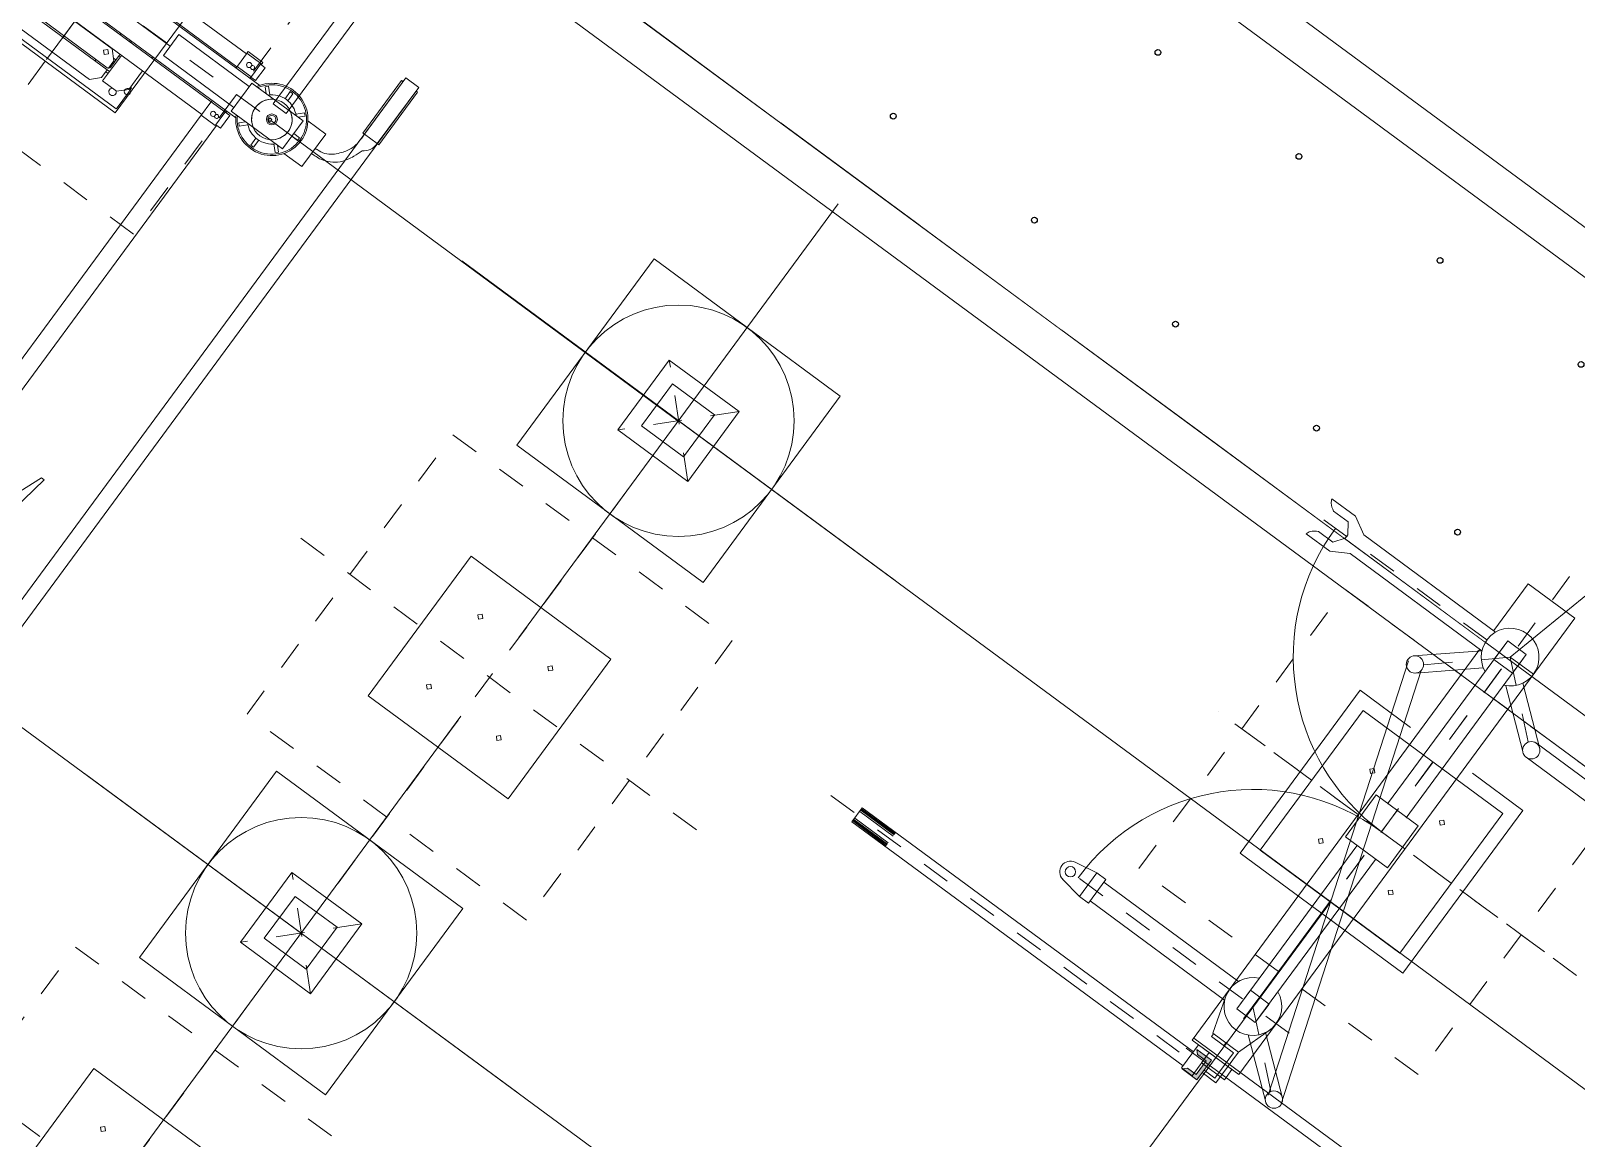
# Model space of a CAD drawing. Header units: metres. Extents: x 432095 to 435012, y 2470938 to 2473256.
# Drawn here: x 433777.03 to 433782.38, y 2471305.18 to 2471309.01 of the extents above; entities that cross this region are included whole.
import ezdxf

# ---------------------------------------------------------------- set-up
doc = ezdxf.new("R2010")
doc.units = ezdxf.units.M
doc.header["$MEASUREMENT"] = 0
doc.set_wipeout_variables(frame=1)
for name, pattern in [('MB D$0$DASHDOT', [1, 0.5, -0.25, 0, -0.25]), ('MB D$0$DASHED2', [0.375, 0.25, -0.125]), ('MB D$0$HIDDEN', [0.375, 0.25, -0.125])]:
    doc.linetypes.add(name, pattern=pattern)
doc.layers.add('cong trinh tram 110kv', color=7, linetype='Continuous', lineweight=5)
doc.layers.add('MB D$0$4-Net thay', color=4, linetype='Continuous')
doc.layers.add('MB D$0$muong cap', color=4, linetype='Continuous')

# ---------------------------------------------------------------- blocks, each defined once
blk = doc.blocks.new('*U39')
at = {"color": 8}
blk.add_wipeout([(350, -720), (350, 500), (-250, 500), (-250, -720)], dxfattribs=at).dxf.layer = 'MB D$0$4-Net thay'
at = {"layer": 'MB D$0$4-Net thay', "color": 8}
for centre in [(50, 250), (50, -470)]:
    blk.add_circle(centre, 10, dxfattribs=at)
blk = doc.blocks.new('*U40')
at = {"layer": 'MB D$0$muong cap', "color": 0, "linetype": 'ByBlock', "lineweight": -2, "transparency": 16777216}
blk.add_blockref('*U39', (8484, 0), dxfattribs=at)
blk.add_blockref('*U39', (9090, 0), dxfattribs=at)
blk.add_blockref('*U39', (9696, 0), dxfattribs=at)
blk.add_blockref('*U39', (10302, 0), dxfattribs=at)
blk.add_blockref('*U39', (10908, 0), dxfattribs=at)
blk.add_blockref('*U39', (11514, 0), dxfattribs=at)
blk.add_blockref('*U39', (12120, 0), dxfattribs=at)
blk = doc.blocks.new('MB D$0$Mong TB')
at = {"layer": 'cong trinh tram 110kv', "linetype": 'MB D$0$HIDDEN', "ltscale": 1.5}
for p, q in [((0, -700.1), (0, 699.9)), ((700, -0.1), (-700, -0.1))]:
    blk.add_line(p, q, dxfattribs=at)
at = {"layer": 'cong trinh tram 110kv', "linetype": 'MB D$0$HIDDEN'}
blk.add_lwpolyline([(-600, -600.1), (600, -600.1), (600, 599.9), (-600, 599.9)], close=True, dxfattribs=at)
at = {"layer": 'cong trinh tram 110kv'}
for points in [[(-300, -300.1), (300, -300.1), (300, 299.9), (-300, 299.9)], [(-150, 160.5), (-139.4, 149.9), (-150, 139.3), (-160.6, 149.9)], [(150, 160.5), (139.4, 149.9), (150, 139.3), (160.6, 149.9)], [(-150, -160.7), (-139.4, -150.1), (-150, -139.5), (-160.6, -150.1)], [(150, -160.7), (139.4, -150.1), (150, -139.5), (160.6, -150.1)]]:
    blk.add_lwpolyline(points, close=True, dxfattribs=at)
blk = doc.blocks.new('MB D$0$mongtb')
at = {"layer": 'cong trinh tram 110kv', "linetype": 'MB D$0$DASHDOT', "lineweight": 18}
for points in [[(-197864.5, 25890.8), (-197864.5, 24113)], [(-198748.1, 25001.9), (-196980.9, 25001.9)]]:
    blk.add_lwpolyline(points, dxfattribs=at)
at = {"layer": 'cong trinh tram 110kv', "linetype": 'MB D$0$HIDDEN'}
blk.add_lwpolyline([(-198464.5, 24401.9), (-197264.5, 24401.9), (-197264.5, 25601.9), (-198464.5, 25601.9)], close=True, dxfattribs=at)
at = {"layer": 'cong trinh tram 110kv'}
for points in [[(-198164.5, 24701.9), (-197564.5, 24701.9), (-197564.5, 25301.9), (-198164.5, 25301.9)], [(-198014.5, 25162.5), (-198003.9, 25151.9), (-198014.5, 25141.3), (-198025.1, 25151.9)], [(-197714.5, 25162.5), (-197725.1, 25151.9), (-197714.5, 25141.3), (-197703.9, 25151.9)], [(-198014.5, 24841.3), (-198003.9, 24851.9), (-198014.5, 24862.5), (-198025.1, 24851.9)], [(-197714.5, 24841.3), (-197725.1, 24851.9), (-197714.5, 24862.5), (-197703.9, 24851.9)]]:
    blk.add_lwpolyline(points, close=True, dxfattribs=at)
blk = doc.blocks.new('MB D$0$DCL1Lt')
at = {"layer": 'cong trinh tram 110kv', "linetype": 'ByBlock'}
blk.add_hatch(color=256, dxfattribs=at).paths.add_polyline_path([(-2255.5, 997.3), (-2268.2, 984.6), (-2205.4, 984.6), (-2205.4, 1068.7), (-2268.2, 1068.7), (-2255.5, 1056), (-2218.1, 1056), (-2218.1, 997.3)])
at = {"layer": 'cong trinh tram 110kv', "linetype": 'MB D$0$DASHDOT', "ltscale": 0.5}
for p, q in [((-3807.5, 1028.3), (-2312.1, 1028.3)), ((-2200.4, 749.9), (-1903.3, 1012.8)), ((-2200, -1096.5), (-2200, 918.7)), ((-2044.3, 750), (-3033.4, 749.7)), ((2637.1, 0), (-2829.6, 0)), ((-2200, -750), (-2497.1, -487.1)), ((-2200, -750), (-1902.9, -487.1)), ((-2100, -750), (-3024.9, -750))]:
    blk.add_line(p, q, dxfattribs=at)
at = {"layer": 'cong trinh tram 110kv', "linetype": 'ByBlock'}
for p, q in [((-3695, 1058.3), (-2272.6, 1058.3)), ((-3695, 1058.3), (-3695, 998.3)), ((-2255.5, 1056), (-2268.2, 1068.7)), ((-2146.9, 1038.1), (-2205.4, 1038.1)), ((-2205.4, 1027), (-2158.7, 1027)), ((-2158.7, 1027), (-2158.7, 918.8)), ((-2146.9, 906.5), (-2146.9, 1038.1)), ((-3695, 998.3), (-2272.6, 998.3)), ((-2300, 968.3), (-2300, 790)), ((-2100, 968.3), (-2300, 968.3)), ((-2255.5, 997.3), (-2268.2, 984.6)), ((-2100, -990.9), (-2100, 968.3)), ((-2158.7, 918.8), (-2253.5, 918.8)), ((-2253.5, 918.8), (-2253.5, 906.5)), ((-2300, -710), (-2300, 850)), ((-2908, 799.8), (-2990.9, 785.7)), ((-2240, 90), (-2240, 790)), ((-2160, 90), (-2160, 790)), ((-2990.9, 713.2), (-2908, 697.9)), ((-2240, -790), (-2240, -90)), ((-2160, -790), (-2160, -90)), ((-2991, -706), (-2928.7, -706)), ((-2928.7, -706), (-2902.9, -743)), ((-2902.9, -743), (-2902.9, -750)), ((-2991, -794), (-2928.7, -794)), ((-2928.7, -794), (-2902.9, -757)), ((-2902.9, -757), (-2902.9, -750)), ((-2300, -990.9), (-2300, -790)), ((-2100, -990.9), (-2300, -990.9))]:
    blk.add_line(p, q, dxfattribs=at)
at = {"layer": 'cong trinh tram 110kv', "linetype": 'ByBlock', "ltscale": 500}
for p, q in [((-3694.2, 1054.5), (-3550.1, 1054.5)), ((-3694.2, 1051.3), (-3550.1, 1051.3)), ((-3694.2, 1047.6), (-3550.1, 1047.6)), ((-3694.2, 1043), (-3550.1, 1043)), ((-3694.2, 1014), (-3550.1, 1014)), ((-3694.2, 1008.4), (-3550.1, 1008.4)), ((-3694.2, 1005.6), (-3550.1, 1005.6)), ((-3694.2, 1002.8), (-3550.1, 1002.8)), ((-2474.9, -530.8), (-1975.3, 965.7)), ((-2420, -530.8), (-1920.4, 965.7)), ((-2300, 1002.1), (2582.1, 1002.1)), ((-2154.2, 838.5), (-1971.6, 986.9)), ((2582.1, 959.2), (-2300, 959.2)), ((-2111.7, 796.1), (-1929.2, 944.5)), ((-2253, -665.2), (-2429.7, -512.1)), ((-2153.8, -661.3), (-1971.2, -512.9)), ((-1950, -504.1), (2450, -504.1)), ((-2291.7, -710), (-2471.2, -555.4)), ((-2111.3, -703.8), (-1928.8, -555.4)), ((2450, -564.1), (-1950, -564.1))]:
    blk.add_line(p, q, dxfattribs=at)
at = {"layer": 'cong trinh tram 110kv', "linetype": 'ByBlock', "ltscale": 0.8}
for p, q in [((-2291.7, 790), (-2869.5, 789.7)), ((-2291.7, 710), (-2869.5, 709.7)), ((-2291.7, -710), (-2858, -710)), ((-2291.7, -790), (-2858, -790))]:
    blk.add_line(p, q, dxfattribs=at)
at = {"layer": 'cong trinh tram 110kv', "linetype": 'ByBlock', "ltscale": 700}
for p, q in [((-2918.9, -675), (-3021, -675)), ((-2918.9, -675), (-2858, -710)), ((-2918.9, -825), (-2858, -790)), ((-2918.9, -825), (-3021, -825))]:
    blk.add_line(p, q, dxfattribs=at)
at = {"layer": 'cong trinh tram 110kv', "linetype": 'ByBlock'}
for points in [[(-2227.1, 968.3), (-2272.6, 968.3), (-2272.6, 1067.5), (-2227.1, 1067.5)], [(-2129, 1012.5), (-2227.1, 1012.5), (-2227.1, 968.3), (-2129, 968.3)], [(-2869.5, 799.8), (-2908, 799.8), (-2908, 697.9), (-2869.5, 697.9)]]:
    blk.add_lwpolyline(points, close=True, dxfattribs=at)
for points in [[(-2268.2, 1068.7), (-2205.4, 1068.7), (-2205.4, 984.6), (-2268.2, 984.6)], [(-2255.5, 1056), (-2218.1, 1056), (-2218.1, 997.3), (-2255.5, 997.3)], [(-2102.5, 773.7), (-2146.9, 906.5), (-2255.9, 906.5), (-2295.1, 779.5)], [(-2332.9, -349.8), (-2549.8, -349.8), (-2549.8, 349.8), (-1850.2, 349.8), (-1850.2, -349.8), (-2066.9, -349.8)]]:
    blk.add_lwpolyline(points, dxfattribs=at)
at = {"layer": 'cong trinh tram 110kv', "linetype": 'ByBlock', "ltscale": 700}
for points in [[(-2160, 710), (-2240, 710), (-2240, 790), (-2160, 790)], [(-2160, -790), (-2240, -790), (-2240, -710), (-2160, -710)]]:
    blk.add_lwpolyline(points, close=True, dxfattribs=at)
at = {"layer": 'cong trinh tram 110kv', "linetype": 'ByBlock', "ltscale": 500}
blk.add_lwpolyline([(-2110, 87.9), (-2290, 87.9), (-2290, -92.1), (-2110, -92.1)], close=True, dxfattribs=at)
for centre in [(-1950.4, 965.7), (-2450, -534.1), (-1950, -534.1)]:
    blk.add_circle(centre, 30, dxfattribs=at)
at = {"layer": 'cong trinh tram 110kv', "linetype": 'ByBlock'}
blk.add_circle((-2984.2, 749.5), 18.1, dxfattribs=at)
at = {"layer": 'cong trinh tram 110kv', "linetype": 'ByBlock', "ltscale": 700}
for centre, start, end in [((-2200, 750), 293.5782, 246.4218), ((-2200, -750), 113.5782, 66.4218)]:
    blk.add_arc(centre, 100, start, end, dxfattribs=at)
at = {"layer": 'cong trinh tram 110kv', "linetype": 'ByBlock'}
blk.add_arc((-2984.2, 749.5), 36.9, 98.8264, 259.5463, dxfattribs=at)
at = {"layer": 'cong trinh tram 110kv', "linetype": 'ByBlock', "ltscale": 0.8}
for centre, start, end in [((-2200, 750), 180, 270), ((-2200, -750), 90, 180)]:
    blk.add_arc(centre, 750, start, end, dxfattribs=at)
at = {"layer": 'cong trinh tram 110kv', "linetype": 'ByBlock'}
for points in [[(-2991, -706), (-3013.6, -689.3), (-3021, -675)], [(-2991, -794), (-3013.6, -810.7), (-3021, -825)]]:
    blk.add_spline(points, degree=3, dxfattribs=at)
blk = doc.blocks.new('MB D$0$PI110')
at = {"layer": 'cong trinh tram 110kv', "ltscale": 0.01}
for p, q in [((-2200, 930.9), (-2200, -930.9)), ((0, 930.9), (0, -930.9)), ((-3131.7, 0), (-1270, 0)), ((-931.7, 0), (930, 0))]:
    blk.add_line(p, q, dxfattribs=at)
at = {"layer": 'cong trinh tram 110kv', "linetype": 'MB D$0$DASHED2', "ltscale": 100}
for p, q in [((-2050, 150), (-2350, -150)), ((-2350, 150), (-2050, -150)), ((150, 150), (-150, -150)), ((-150, 150), (150, -150))]:
    blk.add_line(p, q, dxfattribs=at)
at = {"layer": 'cong trinh tram 110kv'}
for points in [[(-2600, 400), (-2600, -400), (-1800, -400), (-1800, 400)], [(-400, 400), (-400, -400), (400, -400), (400, 400)], [(-2350, 150), (-2350, -150), (-2050, -150), (-2050, 150)], [(-150, 150), (-150, -150), (150, -150), (150, 150)]]:
    blk.add_lwpolyline(points, close=True, dxfattribs=at)
at = {"layer": 'cong trinh tram 110kv', "ltscale": 0.3}
for points in [[(-2290, 87.9), (-2110, 87.9), (-2110, -92.1), (-2290, -92.1)], [(-90, 87.9), (90, 87.9), (90, -92.1), (-90, -92.1)]]:
    blk.add_lwpolyline(points, close=True, dxfattribs=at)
at = {"layer": 'cong trinh tram 110kv'}
for centre in [(-2200, 0), (0, 0)]:
    blk.add_circle(centre, 400, dxfattribs=at)
blk = doc.blocks.new('MB D$0$DCL2L')
at = {"layer": 'cong trinh tram 110kv', "linetype": 'ByBlock'}
for p, q in [((2135, 646.4), (2135, -646.4)), ((2275, 646.4), (2275, -646.4)), ((2075, 545), (2075, -545)), ((2130, 545), (2130, -545)), ((2280, -545), (2280, 545)), ((2335, -545), (2335, 545)), ((1915, -295), (1915, 295)), ((2200, -317), (2200, 317)), ((2005, -190), (2005, 190)), ((1942, -160), (1942, 160)), ((2011, 141.5), (2011, -141.5)), ((2074, 160), (2074, -160)), ((2490, 0), (1910, 0)), ((1942, -160), (1972, -190)), ((2005, -137), (2006.5, -137)), ((2011, -141.5), (2011, -185)), ((2044, -190), (2074, -160)), ((2074, -154), (2075, -154)), ((2130, -154), (2135, -154)), ((1965, -260), (1965, -200)), ((1965, -200), (2075, -200)), ((2005, -190), (1972, -190)), ((1997, -200), (1997, -190)), ((2005, -200), (2005, -190)), ((2012.5, -190), (2044, -190)), ((2020, -194), (2063.5, -194)), ((2022.4, -193), (2022.4, -194)), ((2050.7, -194), (2050.7, -183.3)), ((2063.5, -194), (2075, -194)), ((2068, -198.5), (2068, -200)), ((2130, -194), (2135, -194)), ((2130, -200), (2135, -200)), ((1965, -260), (1995, -290)), ((1915, -295), (1920, -295)), ((1986, -295), (1920, -295)), ((1996.2, -295), (1986, -295)), ((1995, -290), (2075, -290)), ((2005, -295), (1996.2, -295)), ((1997, -291), (1997, -290)), ((2005, -290), (2005, -295)), ((2130, -290), (2135, -290)), ((2160, -317), (2250, -317)), ((2160, -620), (2160, -317)), ((2250, -620), (2250, -317)), ((2072, -545), (133, -545)), ((2072, -545), (2074, -545)), ((2072, -605), (2072, -545)), ((2122, -545), (2074, -545)), ((2129, -545), (2122, -545)), ((2129, -545), (2131, -545)), ((2129, -605), (2129, -545)), ((2135, -545), (2131, -545)), ((2275, -545), (2279, -545)), ((2281, -545), (2279, -545)), ((2281, -545), (2281, -605)), ((2281, -545), (2288, -545)), ((2288, -545), (2336, -545)), ((2338, -545), (2336, -545)), ((2338, -545), (2338, -605)), ((2345, -545), (2338, -545)), ((2345, -545), (2345, -608)), ((2075, -608), (130, -608)), ((2072, -605), (2074, -605)), ((2122, -605), (2074, -605)), ((2075, -605), (2075, -625)), ((2075, -625), (2130, -625)), ((2129, -605), (2122, -605)), ((2129, -605), (2131, -605)), ((2130, -605), (2130, -625)), ((2135, -608), (2130, -608)), ((2135, -605), (2131, -605)), ((2145, -620), (2265, -620)), ((2145, -840), (2145, -620)), ((2265, -620), (2265, -840)), ((2275, -605), (2279, -605)), ((2280, -608), (2275, -608)), ((2281, -605), (2279, -605)), ((2280, -625), (2280, -605)), ((2335, -625), (2280, -625)), ((2281, -605), (2288, -605)), ((2288, -605), (2336, -605)), ((2335, -625), (2335, -605)), ((2345, -608), (2335, -608)), ((2338, -605), (2336, -605)), ((2127.9, -664.4), (2119.4, -672.9)), ((2119.4, -672.9), (2140.8, -694.3)), ((2145, -681.5), (2127.9, -664.4)), ((2282.1, -664.4), (2265, -681.5)), ((2269.2, -694.3), (2290.6, -672.9)), ((2290.6, -672.9), (2282.1, -664.4)), ((2120.2, -744), (2090, -744)), ((2090, -744), (2090, -756)), ((2196, -741), (2205, -741)), ((2196, -750), (2196, -741)), ((2205, -741), (2205, -750)), ((2320, -744), (2289.8, -744)), ((2320, -756), (2320, -744)), ((567.2, -777.7), (735.1, -843.4)), ((2090, -756), (2120.2, -756)), ((2205, -750), (2196, -750)), ((2289.8, -756), (2320, -756)), ((2140.8, -805.7), (2119.4, -827.1)), ((2119.4, -827.1), (2127.9, -835.6)), ((2127.9, -835.6), (2145, -818.5)), ((2135, -853.6), (2135, -930)), ((2265, -840), (2145, -840)), ((2199, -840), (2199, -865)), ((2211, -865), (2211, -840)), ((2265, -818.5), (2282.1, -835.6)), ((2290.6, -827.1), (2269.2, -805.7)), ((2275, -853.6), (2275, -930)), ((2282.1, -835.6), (2290.6, -827.1)), ((2199, -865), (2211, -865)), ((2135, -930), (2275, -930))]:
    blk.add_line(p, q, dxfattribs=at)
for points in [[(2251.1, -722.3), (2251.1, -777.7), (2772.2, -777.7), (2772.2, -722.3)], [(2595.4, -1093.2), (2595.4, -1038.2), (-2045.9, -1038.2), (-2045.9, -1093.2)], [(2595.4, -1093.2), (2595.4, -1038.2), (2354.1, -1038.2), (2354.1, -1093.2)]]:
    blk.add_lwpolyline(points, close=True, dxfattribs=at)
for points in [[(735.1, -843.4), (735.1, -855.5), (589.2, -830.6), (536, -789.6), (530.3, -777.7)], [(2579.7, -1038.2), (2579.7, -1031.5), (2354.1, -1031.5), (2354.1, -1038.2)], [(2579.7, -1038.2), (2579.7, -1031.5), (2354.1, -1031.5), (2354.1, -1038.2)], [(2354.1, -1093.2), (2354.1, -1099.8), (2579.7, -1099.8), (2579.7, -1093.2)], [(2354.1, -1093.2), (2354.1, -1099.8), (2579.7, -1099.8), (2579.7, -1093.2)]]:
    blk.add_lwpolyline(points, dxfattribs=at)
for centre, radius in [((2100, -575), 9), ((2310, -575), 9), ((2205, -750), 19), ((2205, -750), 14)]:
    blk.add_circle(centre, radius, dxfattribs=at)
for centre, radius, start, end in [((2006.5, -141.5), 4.5, 0, 90), ((2020, -185), 9, 180, 270), ((2063.5, -198.5), 4.5, 0, 90), ((1955, -250), 13, 39.7151, 320.2849), ((1986, -291), 11, 338.6763, 0), ((2100, -590), 7, 66.7872, 113.2128), ((2310, -590), 7, 66.7872, 113.2128), ((2205, -750), 125, 118.6854, 61.3146), ((2205, -750), 120, 120, 60), ((2205, -750), 85, 134.9009, 225.0991), ((2205, -750), 85, 314.9009, 45.0991), ((2205, -750), 70.1, 148.8599, 211.1401), ((2205, -750), 70.1, 328.8599, 31.1401)]:
    blk.add_arc(centre, radius, start, end, dxfattribs=at)
for centre, major_axis, start_param, end_param in [((2024.5, -193), (0, 3), 0, 1.570796), ((2043.6, -184), (0, 6), 3.237864, 4.27628)]:
    blk.add_ellipse(centre, major_axis=major_axis, ratio=0.707107, start_param=start_param, end_param=end_param, dxfattribs=at)
for points, knots in [([(2303.1, -1066.2), (2292.4, -1062.4), (2265.5, -1052.7), (2220, -1027.5), (2192.2, -978), (2192, -942.8), (2192, -930.1)], [0, 0, 0, 0, 34.058943, 85.88925, 153.134698, 191.010686, 191.010686, 191.010686, 191.010686]), ([(2354.1, -1038.2), (2332.3, -1038.5), (2297.1, -1039.1), (2252.5, -1011.4), (2222.2, -982.4), (2214.4, -950.2), (2213.6, -935.3), (2213.3, -930)], [0, 0, 0, 0, 63.404862, 102.845867, 154.560455, 183.775775, 199.614883, 199.614883, 199.614883, 199.614883]), ([(2354.1, -1093.2), (2342.9, -1091.8), (2322.3, -1089.3), (2309.1, -1073.5), (2303.1, -1066.2)], [0, 0, 0, 0, 32.303094, 59.640389, 59.640389, 59.640389, 59.640389])]:
    blk.add_open_spline(points, degree=3, knots=knots, dxfattribs=at)

msp = doc.modelspace()

# ---------------------------------------------------------------- linework, layer by layer
at = {"layer": 'cong trinh tram 110kv'}
msp.add_lwpolyline([(433788.8227, 2471307.1249), (433787.2714, 2471305.0195), (433786.9666, 2471304.9734), (433770.5299, 2471317.0847), (433770.4819, 2471317.3909), (433774.1349, 2471322.3486)], dxfattribs=at)

# ---------------------------------------------------------------- next in the draw order: block references
at = {"layer": 'cong trinh tram 110kv', "xscale": 0.001000000032834317, "yscale": 0.001000000032834317, "zscale": 0.001, "rotation": 143.6153590623919}
msp.add_blockref('*U40', (433789.4733, 2471302.0581), dxfattribs=at)

# ---------------------------------------------------------------- next in the draw order: linework, layer by layer
at = {"layer": 'cong trinh tram 110kv'}
for p, q in [((433769.6747, 2471316.0256), (433790.183, 2471300.914)), ((433769.6383, 2471315.8785), (433790.0533, 2471300.8357))]:
    msp.add_line(p, q, dxfattribs=at)
for points in [[(433773.8691, 2471322.2237), (433770.3348, 2471317.4272), (433770.4002, 2471317.0064), (433786.9302, 2471304.8263), (433787.3497, 2471304.8898)], [(433785.4163, 2471311.2762), (433785.4163, 2471311.2762), (433784.372, 2471309.8664), (433783.5488, 2471307.9886), (433782.1485, 2471306.8467), (433782.1485, 2471306.8467)], [(433777.8631, 2471308.7011), (433777.8631, 2471308.7011), (433779.2714, 2471307.6624)], [(433779.2719, 2471307.663), (433788.5295, 2471300.8405)], [(433776.5573, 2471306.929), (433776.5573, 2471306.929), (433777.9687, 2471305.8916)], [(433781.5273, 2471306.0002), (433781.5273, 2471306.0002), (433778.8855, 2471302.4191)], [(433781.2584, 2471305.6395), (433781.53, 2471306.0073)], [(433777.9674, 2471305.8926), (433787.2253, 2471299.0688)]]:
    msp.add_lwpolyline(points, dxfattribs=at)

# ---------------------------------------------------------------- next in the draw order: block references
at = {"layer": 'cong trinh tram 110kv', "yscale": 0.00100000003283925, "zscale": 0.001}
for name, p, xscale, rotation in [('MB D$0$DCL2L', (433775.9543, 2471307.3749), 0.001000000045165598, 53.61536372564975), ('MB D$0$Mong TB', (433777.2605, 2471309.1476), -0.001000000032834317, 143.6153590623919), ('MB D$0$PI110', (433777.9674, 2471305.8926), 0.001000000045165598, 233.6153637256497), ('MB D$0$DCL1Lt', (433783.4747, 2471304.9379), -0.001000000032834317, 143.6153590623919), ('MB D$0$mongtb', (433875.8652, 2471480.8991), -0.001000000045165598, 233.6153637256497), ('MB D$0$Mong TB', (433781.7035, 2471306.2428), -0.001000000032834317, 143.6153590623919), ('MB D$0$mongtb', (433874.5601, 2471479.128), -0.001000000045165598, 233.6153637256497)]:
    msp.add_blockref(name, p, dxfattribs=dict(at, xscale=xscale, rotation=rotation))

doc.saveas('drawing.dxf')
